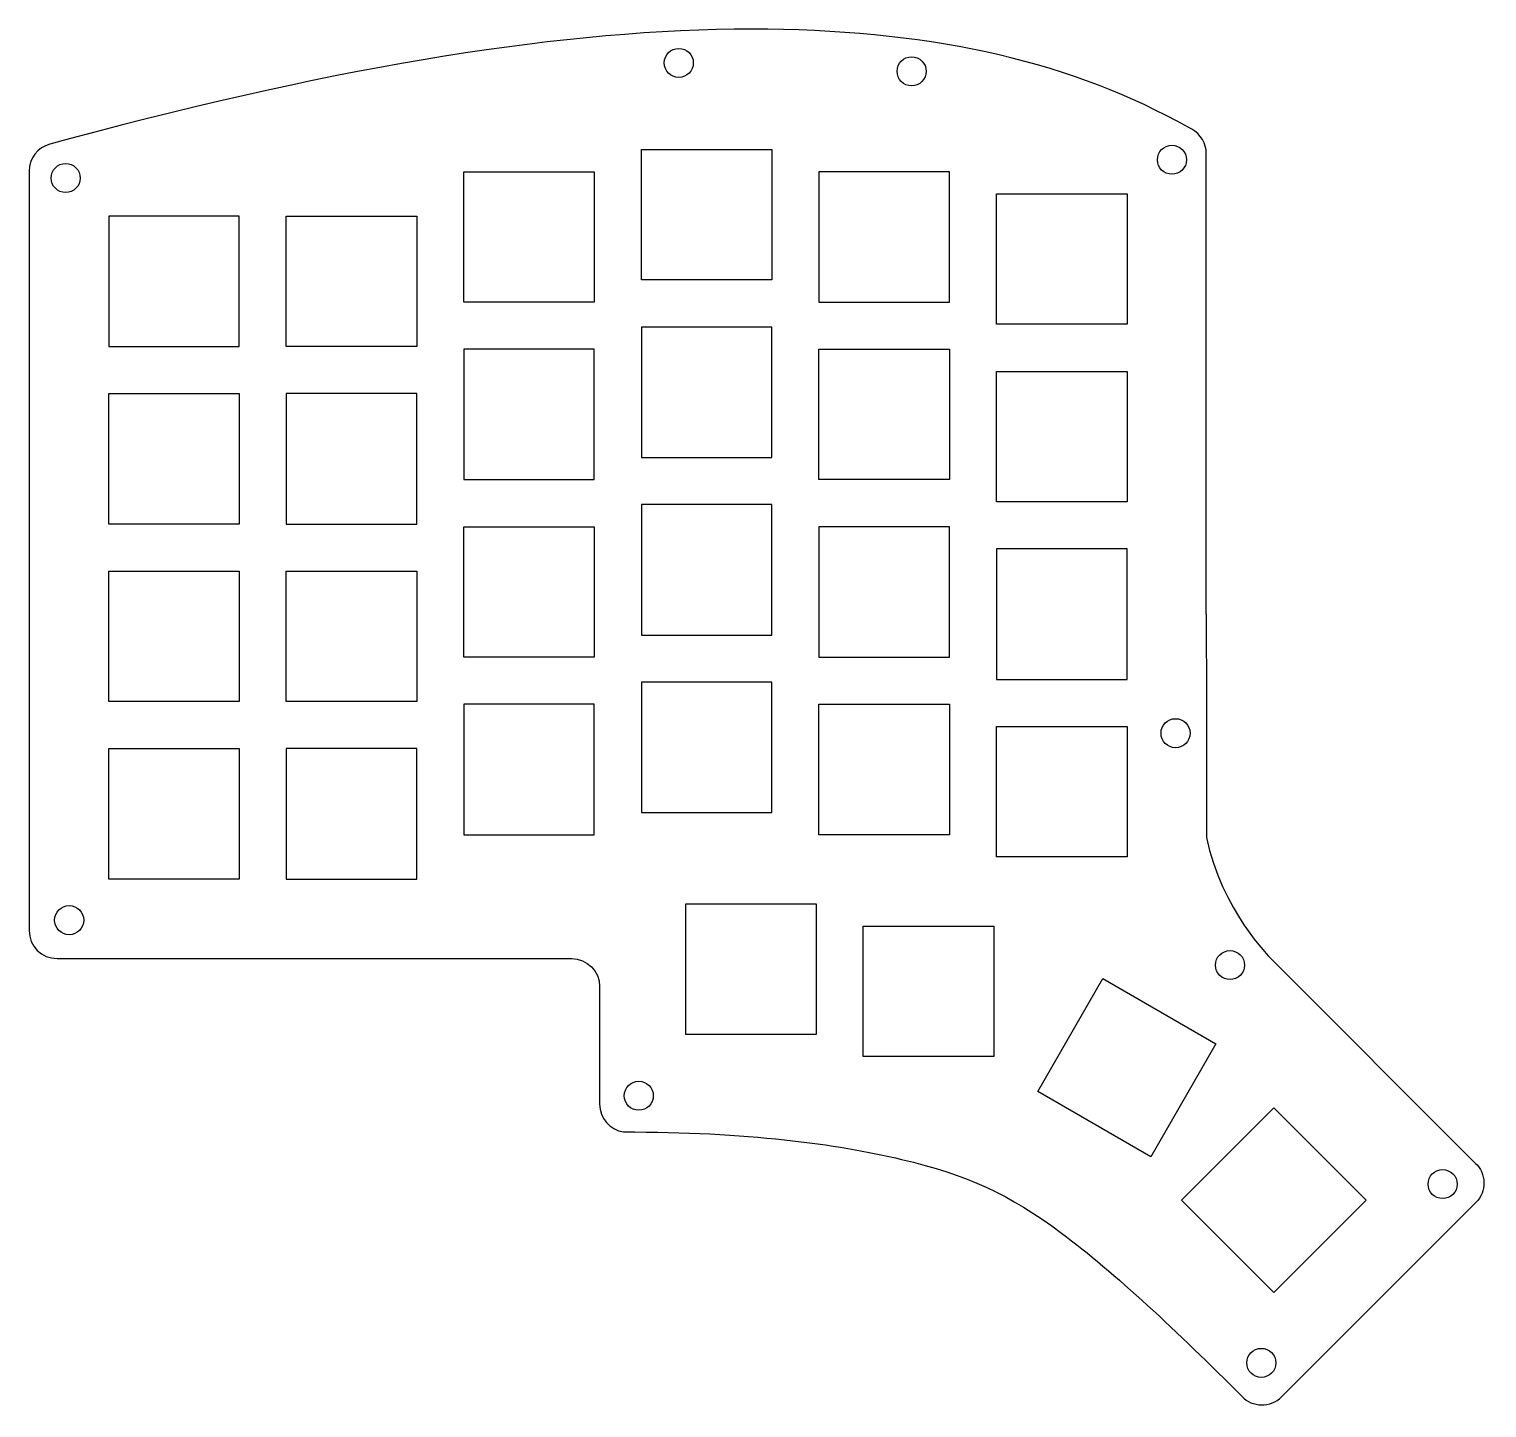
# Model space of a CAD drawing. Header units: millimetres. Extents: x -78 to 78, y -74 to 74.
import ezdxf

# ---------------------------------------------------------------- set-up
doc = ezdxf.new("R2010")
doc.units = ezdxf.units.MM
doc.layers.get('0').update_dxf_attribs({"lineweight": 25, "true_color": 0xffffff})

msp = doc.modelspace()

# ---------------------------------------------------------------- linework, layer by layer
for p, q in [((46.69, 63.08), (45.12, 63.93)), ((-73.6, 62.07), (-75.82, 61.47)), ((48.26, 11.03), (48.26, 60.44)), ((-78.04, 58.57), (-78.04, -22.92)), ((48.26, 11.03), (48.27, 1.51)), ((48.27, 1.51), (48.27, -12.93)), ((-75.04, -25.92), (-19.83, -25.92)), ((55.17, -25.92), (77.15, -47.9)), ((-16.83, -28.92), (-16.83, -41.55)), ((-16.83, -28.92), (-16.83, -39.34)), ((77.19, -52.11), (56.33, -72.96))]:
    msp.add_line(p, q)
for points in [[(1.65, 60.9), (1.65, 46.9), (-12.35, 46.9), (-12.35, 60.9), (1.65, 60.9)], [(-17.4, 58.52), (-17.4, 44.52), (-31.4, 44.52), (-31.4, 58.52), (-17.4, 58.52)], [(20.7, 58.52), (6.7, 58.52), (6.7, 44.52), (20.7, 44.52), (20.7, 58.52)], [(39.75, 42.14), (25.75, 42.14), (25.75, 56.14), (39.75, 56.14), (39.75, 42.14)], [(-55.5, 53.76), (-69.5, 53.76), (-69.5, 39.76), (-55.5, 39.76), (-55.5, 53.76)], [(-36.45, 53.76), (-36.45, 39.76), (-50.45, 39.76), (-50.45, 53.76), (-36.45, 53.76)], [(-12.35, 41.85), (-12.35, 27.85), (1.65, 27.85), (1.65, 41.85), (-12.35, 41.85)], [(-31.4, 25.47), (-17.4, 25.47), (-17.4, 39.47), (-31.4, 39.47), (-31.4, 25.47)], [(6.7, 39.47), (20.7, 39.47), (20.7, 25.47), (6.7, 25.47), (6.7, 39.47)], [(25.75, 37.09), (39.75, 37.09), (39.75, 23.09), (25.75, 23.09), (25.75, 37.09)], [(-55.5, 20.71), (-69.5, 20.71), (-69.5, 34.71), (-55.5, 34.71), (-55.5, 20.71)], [(-50.45, 20.71), (-36.45, 20.71), (-36.45, 34.71), (-50.45, 34.71), (-50.45, 20.71)], [(1.65, 8.8), (1.65, 22.8), (-12.35, 22.8), (-12.35, 8.8), (1.65, 8.8)], [(-17.4, 6.42), (-31.4, 6.42), (-31.4, 20.42), (-17.4, 20.42), (-17.4, 6.42)], [(6.7, 6.42), (20.7, 6.42), (20.7, 20.42), (6.7, 20.42), (6.7, 6.42)], [(25.75, 4.04), (39.75, 4.04), (39.75, 18.04), (25.75, 18.04), (25.75, 4.04)], [(-55.5, 1.66), (-69.5, 1.66), (-69.5, 15.66), (-55.5, 15.66), (-55.5, 1.66)], [(-36.45, 1.66), (-50.45, 1.66), (-50.45, 15.66), (-36.45, 15.66), (-36.45, 1.66)], [(-12.35, 3.75), (-12.35, -10.25), (1.65, -10.25), (1.65, 3.75), (-12.35, 3.75)], [(-31.4, 1.37), (-31.4, -12.63), (-17.4, -12.63), (-17.4, 1.37), (-31.4, 1.37)], [(6.7, 1.37), (20.7, 1.37), (20.7, -12.63), (6.7, -12.63), (6.7, 1.37)], [(25.75, -1.01), (39.75, -1.01), (39.75, -15.01), (25.75, -15.01), (25.75, -1.01)], [(-69.5, -3.39), (-55.5, -3.39), (-55.5, -17.39), (-69.5, -17.39), (-69.5, -3.39)], [(-50.45, -3.39), (-50.45, -17.39), (-36.45, -17.39), (-36.45, -3.39), (-50.45, -3.39)], [(-7.59, -20.06), (6.41, -20.06), (6.41, -34.06), (-7.59, -34.06), (-7.59, -20.06)], [(11.46, -22.44), (25.46, -22.44), (25.46, -36.44), (11.46, -36.44), (11.46, -22.44)], [(37.17, -28.07), (49.29, -35.07), (42.29, -47.2), (30.17, -40.2), (37.17, -28.07)], [(55.5, -41.94), (45.6, -51.84), (55.5, -61.74), (65.4, -51.84), (55.5, -41.94)]]:
    msp.add_lwpolyline(points)
for centre in [(-8.34, 70.19), (16.64, 69.29), (44.57, 59.8), (-74.12, 57.84), (44.96, -1.74), (-73.74, -21.8), (50.8, -26.62), (-12.63, -40.64), (73.61, -50.12), (54.16, -69.31)]:
    msp.add_circle(centre, 1.56)
msp.add_open_spline([(45.12, 63.93), (32.85, 70.58), (17.92, 73.81), (-0.52, 73.81), (-20.33, 73.81), (-44.23, 69.97), (-73.6, 62.07)], degree=3, knots=[-15, -15, -15, -15, -14, -14, -14, -13, -13, -13, -13])
for points in [[(48.26, 60.44), (48.26, 61.54), (47.66, 62.56), (46.69, 63.08)], [(-75.82, 61.47), (-77.13, 61.12), (-78.04, 59.93), (-78.04, 58.57)], [(48.27, -12.93), (49.82, -20.57), (55.17, -25.92), (55.17, -25.92)], [(-78.04, -22.92), (-78.04, -24.58), (-76.69, -25.92), (-75.04, -25.92)], [(-19.83, -25.92), (-18.17, -25.92), (-16.83, -27.27), (-16.83, -28.92)], [(-16.83, -41.55), (-16.83, -43.04), (-15.75, -44.3), (-14.28, -44.52)], [(-14.28, -44.52), (-0.98, -44.52), (18.07, -47.09), (31.58, -53.2), (45.19, -66), (52.12, -72.93)], [(77.15, -47.9), (78.29, -48.93), (78.36, -50.96), (77.19, -52.11)], [(52.12, -72.93), (53.15, -74.07), (55.19, -74.13), (56.33, -72.96)]]:
    msp.add_open_spline(points, degree=3)

doc.saveas('drawing.dxf')
